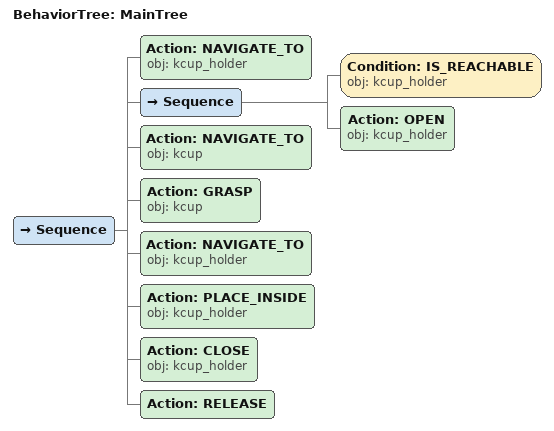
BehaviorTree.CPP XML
<root main_tree_to_execute="MainTree">
  <BehaviorTree ID="MainTree">
    <Sequence>
      <!-- Navigate to kcup_holder -->
      <Action ID="NAVIGATE_TO" obj="kcup_holder" />
      <Sequence>
        <!-- Check kcup_holder is reachable before OPEN -->
        <Condition ID="IS_REACHABLE" obj="kcup_holder" />
        <!-- Open kcup_holder -->
        <Action ID="OPEN" obj="kcup_holder" />
      </Sequence>
      <!-- Navigate to kcup -->
      <Action ID="NAVIGATE_TO" obj="kcup" />
      <!-- Grasp kcup -->
      <Action ID="GRASP" obj="kcup" />
      <!-- Navigate to kcup_holder -->
      <Action ID="NAVIGATE_TO" obj="kcup_holder" />
      <!-- Place inside kcup_holder -->
      <Action ID="PLACE_INSIDE" obj="kcup_holder" />
      <!-- Close kcup_holder -->
      <Action ID="CLOSE" obj="kcup_holder" />
      <!-- Release -->
      <Action ID="RELEASE" />
    </Sequence>
  </BehaviorTree>
</root>
